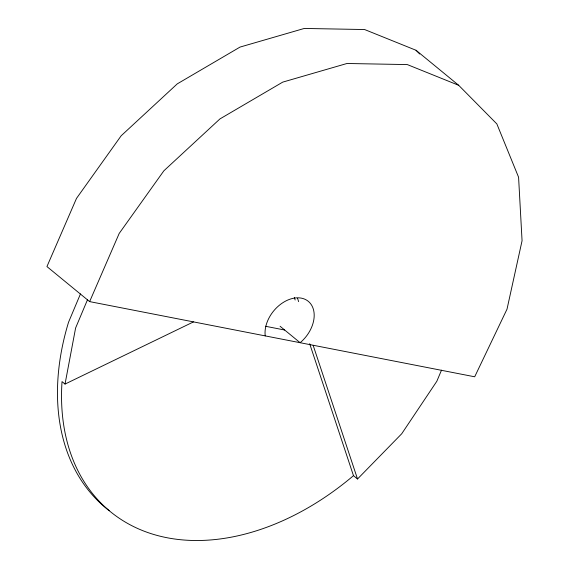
<?xml version="1.0" encoding="UTF-8"?>
<svg xmlns="http://www.w3.org/2000/svg" width="569" height="569" viewBox="0 0 569 569"><rect width="100%" height="100%" fill="white"/><g stroke="black" fill="none" stroke-linecap="round" stroke-linejoin="round"><path stroke-width="0.85" d="M441.508 370.156L436.836 381.258L401.714 433.763L357.524 478.991L353.477 475.67A243.169 170.693 -50.6 0 1 62.028 381.607L65.03 384.075L75.606 327.993L87.512 299.699M80.464 293.91L68.55 322.21A243.169 170.693 -50.6 0 0 109.298 510.727M89.632 301.613L119.191 233.446L163.872 170.8L219.947 118.914L282.729 82.121L346.969 63.493L407.312 64.582L458.699 85.307L496.858 123.928L518.579 177.222L522.065 240.737L507.015 309.166L474.688 376.792L89.632 301.613L46.935 266.569L76.495 198.403L121.176 135.763L177.251 83.878L240.033 47.078L304.273 28.45L364.615 29.538L416.01 50.264L458.699 85.307M65.03 384.075L193.481 321.898M265.46 326.265L284.656 330.013M280.083 326.257L300.126 342.709A29.439 20.662 -50.6 0 0 312.815 307.63A29.439 20.662 -50.6 0 0 283.981 301.997A29.439 20.662 -50.6 0 0 265.232 335.895M416.01 50.264L419.702 54.005M297.53 298.27L298.64 301.634M313.156 345.34L357.524 478.991M294.315 297.466L295.155 299.991M309.664 343.704L353.477 475.67"/></g></svg>
